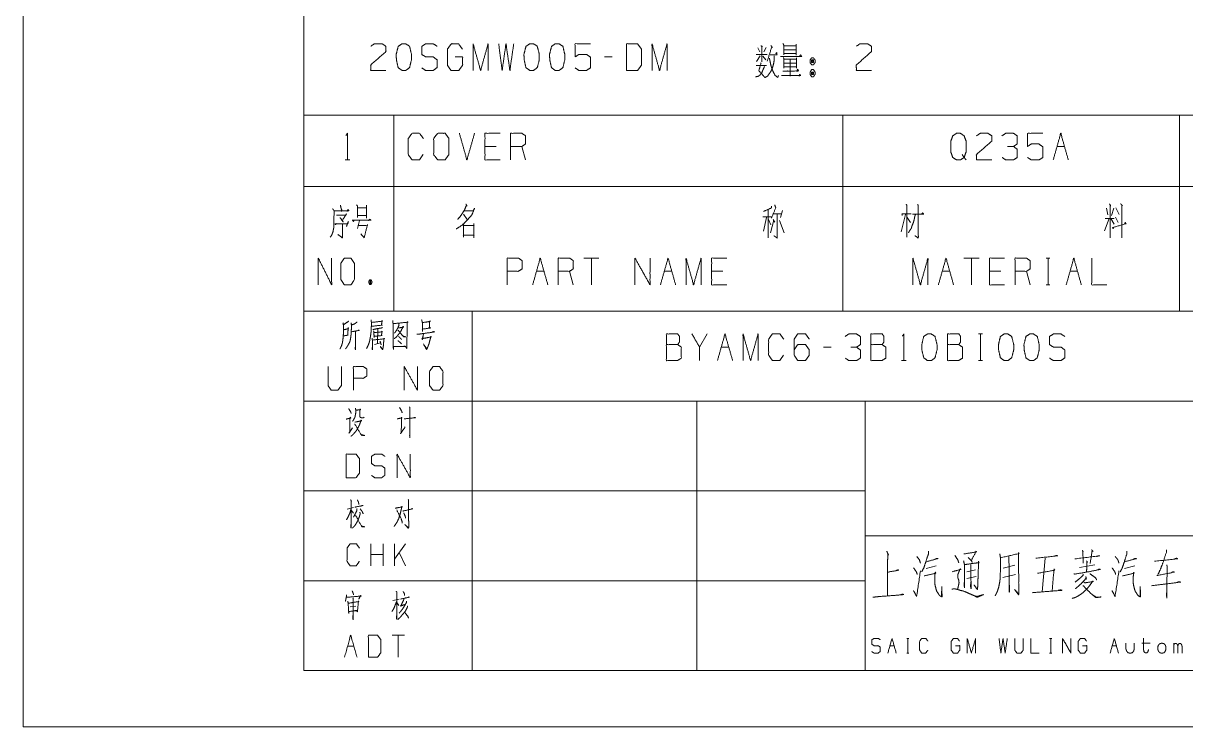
# Model space of a CAD drawing. Header units: millimetres. Extents: x 0 to 210, y 0 to 297.
# Drawn here: x 0 to 103.6, y 0 to 62.7 of the extents above; entities that cross this region are included whole.
import ezdxf

# ---------------------------------------------------------------- set-up
doc = ezdxf.new("R2010")
doc.units = ezdxf.units.MM
doc.layers.add('101', color=7, linetype='Continuous', true_color=0xffffff)

msp = doc.modelspace()

# ---------------------------------------------------------------- linework, layer by layer
at = {"layer": '101', "color": 133, "linetype": 'Continuous', "lineweight": 18}
for p, q in [((0, 297), (0, 0)), ((25, 292), (25, 5)), ((25, 37), (205, 37)), ((25, 37), (25, 5)), ((40, 37), (40, 5)), ((25, 29), (205, 29)), ((60, 29), (60, 5)), ((75, 29), (75, 5)), ((25, 21), (75, 21)), ((75, 17), (184, 17)), ((25, 13), (75, 13)), ((25, 5), (205, 5)), ((25, 5), (205, 5)), ((0, 0), (210, 0))]:
    msp.add_line(p, q, dxfattribs=at)
at = {"layer": '101', "color": 72, "linetype": 'Continuous', "lineweight": 18}
for p, q in [((65.45, 60.45), (65.61, 60.1)), ((66.19, 60.5), (65.96, 60.1)), ((52.46, 59.65), (51.79, 59.65)), ((65.64, 59.75), (65.32, 59.25)), ((65.87, 59.73), (66.15, 59.4)), ((65.29, 58.88), (66.21, 58.88)), ((25, 54.46), (33, 54.46)), ((25, 54.46), (25, 48.11)), ((33, 54.46), (73, 54.46)), ((33, 54.46), (33, 48.11)), ((73, 54.46), (73, 48.11)), ((73, 54.46), (103, 54.46)), ((103, 54.46), (103, 48.11)), ((103, 54.46), (128, 54.46)), ((42.14, 51.68), (41.13, 51.68)), ((44.75, 50.48), (44.41, 51.68)), ((92.09, 51.68), (92.76, 51.68)), ((28.67, 50.48), (29.09, 50.48)), ((25, 48.11), (25, 37)), ((25, 48.11), (33, 48.11)), ((33, 48.11), (73, 48.11)), ((33, 48.11), (33, 37)), ((73, 48.11), (73, 37)), ((73, 48.11), (103, 48.11)), ((103, 48.11), (103, 37)), ((103, 48.11), (128, 48.11)), ((29.76, 46.22), (30.58, 46.22)), ((30.59, 46.45), (30.59, 45.3)), ((39.23, 45.65), (39.55, 45.17)), ((66.35, 46.08), (66.35, 43.55)), ((66.78, 45.68), (67.56, 45.68)), ((67.63, 45.98), (67.45, 45.35)), ((78.6, 45.62), (78.21, 44.08)), ((96.49, 46.18), (96.62, 45.6)), ((97.15, 46.18), (96.94, 45.53)), ((97.33, 46.2), (97.61, 45.62)), ((29.76, 45.53), (30.58, 45.53)), ((29.95, 45.08), (29.76, 44.38)), ((29.81, 44.65), (30.59, 44.65)), ((65.88, 45.4), (66.64, 45.4)), ((66.21, 45.35), (65.95, 44.13)), ((66.39, 45.17), (66.6, 44.7)), ((66.87, 45.12), (66.55, 44)), ((66.8, 45.17), (66.94, 44.95)), ((67.38, 45.08), (67.79, 43.98)), ((78.74, 45.35), (79.04, 44.9)), ((96.72, 45.25), (96.32, 44.17)), ((96.37, 45.25), (97.18, 45.25)), ((96.87, 45.25), (97.18, 44.77)), ((97.31, 45.37), (97.52, 44.92)), ((51.28, 41.74), (49.94, 41.74)), ((50.61, 41.74), (50.61, 39.36)), ((85.14, 41.74), (83.8, 41.74)), ((84.47, 41.74), (84.47, 39.36)), ((91.12, 41.74), (91.46, 41.74)), ((91.3, 41.74), (91.3, 39.36)), ((45.72, 40.56), (46.39, 40.56)), ((49, 39.36), (48.67, 40.56)), ((57.1, 40.56), (57.77, 40.56)), ((62.33, 40.56), (61.32, 40.56)), ((81.86, 40.56), (82.53, 40.56)), ((87.08, 40.56), (86.08, 40.56)), ((89.7, 39.36), (89.36, 40.56)), ((93.24, 40.56), (93.91, 40.56)), ((30.85, 39.81), (30.99, 39.39)), ((91.12, 39.36), (91.46, 39.36)), ((25, 37), (33, 37)), ((33, 37), (73, 37)), ((73, 37), (103, 37)), ((103, 37), (128, 37)), ((31.58, 35.44), (31.57, 34.13)), ((31.29, 34.04), (31.83, 34.2)), ((60.91, 34.98), (60.24, 33.81)), ((85.1, 34.98), (85.44, 34.98)), ((85.28, 34.98), (85.28, 32.61)), ((62.18, 33.81), (62.85, 33.81)), ((71.96, 33.81), (71.28, 33.81)), ((78.24, 32.61), (78.66, 32.61)), ((85.1, 32.61), (85.44, 32.61)), ((29.41, 19.54), (28.85, 19.39)), ((29.22, 19.29), (29.42, 19.02)), ((30.96, 14.33), (30.96, 16.3)), ((32.07, 14.33), (32.07, 16.3)), ((34.05, 16.3), (33.08, 14.93)), ((33.08, 14.33), (33.08, 16.3)), ((32.07, 15.33), (30.96, 15.33)), ((34.05, 14.33), (33.49, 15.51)), ((91.04, 15.01), (90.77, 12.01)), ((80.43, 14.08), (81.33, 14.32)), ((84.04, 13.81), (84.82, 13.98)), ((87.26, 13.29), (88.38, 13.57)), ((88.33, 14.39), (87.28, 14.12)), ((94.09, 14.19), (95.45, 14.43)), ((98.11, 14.08), (99.01, 14.32)), ((84.04, 13.19), (84.87, 13.39)), ((29.11, 10.67), (29.64, 10.75)), ((33.49, 11.35), (32.92, 11.23)), ((33.28, 11.06), (33.47, 10.81)), ((33.97, 8.15), (32.86, 8.15)), ((33.41, 8.15), (33.41, 6.19)), ((78.7, 7.87), (78.89, 7.87)), ((78.8, 7.87), (78.8, 6.56)), ((91.43, 7.87), (91.62, 7.87)), ((91.53, 7.87), (91.53, 6.56)), ((99.65, 7.43), (100.38, 7.43)), ((102.48, 6.56), (102.48, 7.43)), ((28.89, 7.18), (29.45, 7.18)), ((77.2, 7.22), (77.57, 7.22)), ((78.7, 6.56), (78.89, 6.56)), ((91.43, 6.56), (91.62, 6.56)), ((97, 7.22), (97.37, 7.22))]:
    msp.add_line(p, q, dxfattribs=at)
for points, knots in [([(30.96, 60.6), (31.28, 60.83), (31.97, 60.83), (32.31, 60.6), (32.31, 60.13), (30.95, 58.93), (30.96, 58.45), (32.31, 58.45)], [0, 0, 0.069693, 0.192977, 0.265274, 0.350227, 0.67474, 0.759752, 1, 1]), ([(34.07, 58.45), (34.41, 58.7), (34.58, 59.4), (34.58, 59.88), (34.41, 60.6), (34.07, 60.83), (33.74, 60.83), (33.4, 60.6), (33.22, 59.88), (33.24, 59.4), (33.4, 58.7), (33.74, 58.45), (34.07, 58.45)], [0, 0, 0.067526, 0.183971, 0.260583, 0.380943, 0.446141, 0.500306, 0.565504, 0.685863, 0.762529, 0.878309, 0.945835, 1, 1]), ([(35.5, 58.68), (35.83, 58.45), (36.52, 58.45), (36.86, 58.7), (36.86, 59.4), (36.52, 59.65), (35.85, 59.65), (35.5, 59.88), (35.5, 60.6), (35.85, 60.83), (36.52, 60.83), (36.86, 60.6)], [0, 0, 0.068036, 0.184055, 0.254519, 0.372335, 0.442799, 0.555844, 0.62637, 0.748394, 0.81892, 0.931964, 1, 1]), ([(38.46, 59.65), (39.14, 59.65), (39.14, 58.93), (38.8, 58.45), (38.11, 58.45), (37.78, 58.93), (37.78, 60.35), (38.13, 60.83), (38.78, 60.83), (39.12, 60.35)], [0, 0, 0.103296, 0.214796, 0.304261, 0.410275, 0.49974, 0.718896, 0.809958, 0.910535, 1, 1]), ([(40.07, 58.45), (40.07, 60.83), (40.74, 58.45), (41.41, 60.83), (41.41, 58.45)], [0, 0, 0.245192, 0.5, 0.754808, 1, 1]), ([(42.35, 60.83), (42.66, 58.45), (43, 60.83), (43.35, 58.45), (43.69, 60.83)], [0, 0, 0.249745, 0.499742, 0.750003, 1, 1]), ([(45.45, 58.45), (45.79, 58.7), (45.97, 59.4), (45.97, 59.88), (45.79, 60.6), (45.45, 60.83), (45.12, 60.83), (44.78, 60.6), (44.6, 59.88), (44.62, 59.4), (44.78, 58.7), (45.12, 58.45), (45.45, 58.45)], [0, 0, 0.067526, 0.183971, 0.260584, 0.380943, 0.446141, 0.500306, 0.565504, 0.685863, 0.762529, 0.878309, 0.945835, 1, 1]), ([(47.73, 58.45), (48.07, 58.7), (48.24, 59.4), (48.24, 59.88), (48.07, 60.6), (47.73, 60.83), (47.39, 60.83), (47.06, 60.6), (46.88, 59.88), (46.9, 59.4), (47.06, 58.7), (47.39, 58.45), (47.73, 58.45)], [0, 0, 0.067526, 0.183971, 0.260583, 0.380943, 0.446141, 0.500305, 0.565504, 0.685863, 0.762528, 0.878309, 0.945835, 1, 1]), ([(49.16, 58.68), (49.49, 58.45), (50.18, 58.45), (50.52, 58.68), (50.52, 59.63), (50.18, 59.88), (49.49, 59.88), (49.16, 59.65), (49.16, 60.83), (50.52, 60.83)], [0, 0, 0.062228, 0.168344, 0.230572, 0.376816, 0.441265, 0.547381, 0.609609, 0.79049, 1, 1]), ([(53.73, 58.45), (54.72, 58.45), (55.07, 58.93), (55.07, 60.35), (54.72, 60.83), (53.73, 60.83), (53.73, 58.45)], [0, 0, 0.142135, 0.227161, 0.43179, 0.516816, 0.658951, 1, 1]), ([(56.01, 58.45), (56.01, 60.83), (56.68, 58.45), (57.35, 60.83), (57.35, 58.45)], [0, 0, 0.245192, 0.5, 0.754808, 1, 1]), ([(65.69, 60.65), (65.85, 60.58), (65.78, 60.63), (65.78, 59.23), (65.78, 59.88), (65.29, 59.88), (66.28, 59.88)], [0, 0, 0.046315, 0.06912, 0.437817, 0.608997, 0.739331, 1, 1]), ([(66.58, 60.68), (66.74, 60.5), (66.68, 60.55), (66.28, 59.28)], [0, 0, 0.143538, 0.187773, 1, 1]), ([(67.67, 60.85), (67.76, 60.68), (67.76, 59.83), (67.76, 59.95), (68.85, 59.95), (68.85, 59.8), (68.85, 60.78), (68.85, 60.65), (67.76, 60.65), (68.85, 60.65), (68.85, 60.28), (67.76, 60.28)], [0, 0, 0.027307, 0.145701, 0.163111, 0.315748, 0.336641, 0.472446, 0.489857, 0.642494, 0.795131, 0.847363, 1, 1]), ([(74.22, 60.6), (74.53, 60.83), (75.22, 60.83), (75.56, 60.6), (75.56, 60.13), (74.2, 58.93), (74.22, 58.45), (75.56, 58.45)], [0, 0, 0.069692, 0.192978, 0.265274, 0.350227, 0.67474, 0.759752, 1, 1]), ([(65.73, 59.13), (65.52, 58.43), (66.05, 57.85)], [0, 0, 0.483237, 1, 1]), ([(66.9, 59.75), (66.9, 59.45), (66.86, 59.13), (66.77, 58.78), (66.63, 58.43), (66.47, 58.18), (66.3, 57.95), (66.05, 57.8)], [0, 0, 0.134096, 0.280225, 0.441582, 0.610312, 0.742763, 0.870656, 1, 1]), ([(66.47, 59.53), (66.52, 59.28), (66.58, 58.98), (66.68, 58.63), (66.83, 58.28), (66.98, 58), (67.21, 57.83), (67.27, 58)], [0, 0, 0.122115, 0.267685, 0.442437, 0.62281, 0.774613, 0.912624, 1, 1]), ([(66.54, 59.85), (67.14, 59.85), (67.11, 60.05), (67.04, 59.93)], [0, 0, 0.63414, 0.848461, 1, 1]), ([(67.44, 59.7), (69.33, 59.7), (69.24, 59.85), (69.15, 59.7)], [0, 0, 0.844518, 0.922258, 1, 1]), ([(67.72, 59.6), (67.76, 59.48), (67.76, 58.65), (67.76, 58.78), (68.89, 58.78), (68.89, 58.65), (68.89, 59.58), (68.89, 59.45), (67.76, 59.45), (67.76, 59.1), (68.89, 59.1), (68.32, 59.1), (68.32, 59.45), (68.32, 57.95), (68.32, 58.4), (67.65, 58.4), (69.07, 58.4), (68.98, 58.55), (68.91, 58.4)], [0, 0, 0.011506, 0.084582, 0.095654, 0.195852, 0.206924, 0.288857, 0.299929, 0.400127, 0.431129, 0.531326, 0.581425, 0.612427, 0.745292, 0.785151, 0.844643, 0.96989, 0.985311, 1, 1]), ([(70.39, 59.58), (70.23, 59.58), (70.09, 59.38), (70.09, 59.15), (70.23, 58.95), (70.39, 58.95), (70.53, 59.15), (70.53, 59.38), (70.39, 59.58)], [0, 0, 0.09101, 0.231144, 0.35987, 0.500002, 0.591011, 0.731142, 0.859867, 1, 1]), ([(70.39, 59.15), (70.39, 59.38), (70.23, 59.38)], [0, 0, 0.585821, 1, 1]), ([(70.23, 59.15), (70.39, 59.15), (70.23, 59.38), (70.23, 59.15)], [0, 0, 0.241159, 0.6589, 1, 1]), ([(66.03, 58.8), (65.89, 58.5), (65.8, 58.28), (65.64, 58.05), (65.48, 57.93), (65.22, 57.88)], [0, 0, 0.251055, 0.434039, 0.642625, 0.79577, 1, 1]), ([(67.55, 58), (69.26, 58), (69.17, 58.1), (69.1, 57.95)], [0, 0, 0.851381, 0.917653, 1, 1]), ([(70.53, 58.3), (70.39, 58.53), (70.23, 58.53), (70.09, 58.3), (70.09, 58.1), (70.23, 57.88), (70.39, 57.88), (70.53, 58.1), (70.53, 58.3)], [0, 0, 0.149199, 0.238511, 0.387712, 0.5, 0.6492, 0.738513, 0.887712, 1, 1]), ([(70.39, 58.3), (70.23, 58.3), (70.39, 58.1), (70.39, 58.3)], [0, 0, 0.258819, 0.674599, 1, 1]), ([(70.23, 58.3), (70.23, 58.1), (70.39, 58.1)], [0, 0, 0.556984, 1, 1]), ([(28.74, 52.65), (28.88, 52.85), (28.88, 50.48)], [0, 0, 0.093489, 1, 1]), ([(35.62, 50.95), (35.29, 50.48), (34.63, 50.48), (34.3, 50.95), (34.3, 52.38), (34.63, 52.85), (35.31, 52.85), (35.64, 52.38)], [0, 0, 0.114569, 0.243367, 0.357935, 0.638584, 0.753152, 0.885431, 1, 1]), ([(36.91, 50.48), (37.58, 50.48), (37.92, 50.95), (37.92, 52.38), (37.58, 52.85), (36.91, 52.85), (36.56, 52.38), (36.56, 50.95), (36.91, 50.48)], [0, 0, 0.102684, 0.19162, 0.409478, 0.498413, 0.601097, 0.69162, 0.909478, 1, 1]), ([(38.85, 52.85), (39.52, 50.48), (40.2, 52.85)], [0, 0, 0.5, 1, 1]), ([(42.47, 50.48), (41.13, 50.48), (41.13, 52.85), (42.47, 52.85)], [0, 0, 0.265391, 0.734609, 1, 1]), ([(43.41, 50.48), (43.41, 52.85), (44.41, 52.85), (44.75, 52.63), (44.75, 51.9), (44.41, 51.68), (43.41, 51.68)], [0, 0, 0.400951, 0.571035, 0.639278, 0.761674, 0.829917, 1, 1]), ([(83.65, 50.95), (83.81, 50.7), (83.48, 50.48), (83.14, 50.48), (82.8, 50.7), (82.63, 51.18), (82.63, 52.15), (82.8, 52.63), (83.14, 52.85), (83.48, 52.85), (83.81, 52.63), (83.99, 52.15), (83.99, 51.2), (83.81, 50.7), (83.99, 50.48)], [0, 0, 0.043279, 0.102318, 0.151366, 0.210406, 0.284429, 0.426832, 0.500854, 0.559894, 0.608943, 0.667982, 0.742005, 0.880756, 0.958211, 1, 1]), ([(84.92, 52.63), (85.24, 52.85), (85.93, 52.85), (86.27, 52.63), (86.27, 52.15), (84.9, 50.95), (84.92, 50.48), (86.27, 50.48)], [0, 0, 0.069692, 0.192978, 0.265274, 0.350227, 0.67474, 0.759752, 1, 1]), ([(88.21, 51.68), (88.54, 51.9), (88.54, 52.63), (88.21, 52.85), (87.52, 52.85), (87.18, 52.63)], [0, 0, 0.153875, 0.429853, 0.583728, 0.846125, 1, 1]), ([(89.46, 50.7), (89.79, 50.48), (90.48, 50.48), (90.82, 50.7), (90.82, 51.65), (90.48, 51.9), (89.79, 51.9), (89.46, 51.68), (89.46, 52.85), (90.82, 52.85)], [0, 0, 0.062228, 0.168344, 0.230572, 0.376816, 0.441265, 0.547381, 0.609609, 0.790489, 1, 1]), ([(87.2, 50.7), (87.52, 50.48), (88.21, 50.48), (88.54, 50.7), (88.54, 51.43), (88.21, 51.68), (87.69, 51.68)], [0, 0, 0.124121, 0.343688, 0.472447, 0.703378, 0.836733, 1, 1]), ([(27.56, 46.13), (27.69, 45.95), (27.66, 44.45), (27.59, 44.08), (27.48, 43.78), (27.34, 43.6)], [0, 0, 0.081566, 0.649823, 0.793832, 0.914831, 1, 1]), ([(27.7, 45.95), (29.01, 45.95), (28.93, 46.08), (28.85, 45.9)], [0, 0, 0.79327, 0.883172, 1, 1]), ([(27.89, 45.55), (28.71, 45.55), (28.8, 45.68), (28.41, 45.08), (28.5, 44.95), (28.22, 45.35)], [0, 0, 0.349352, 0.41636, 0.723317, 0.790326, 1, 1]), ([(28.25, 46.45), (28.36, 46), (28.39, 46.08), (28.35, 45.9)], [0, 0, 0.638265, 0.750293, 1, 1]), ([(29.7, 46.47), (29.78, 46.38), (29.78, 45.35)], [0, 0, 0.110318, 1, 1]), ([(39.32, 45.95), (40.08, 45.95), (40.2, 46.18), (39.97, 45.6), (39.55, 45.12), (39.14, 44.7), (38.56, 44.33)], [0, 0, 0.213826, 0.286067, 0.460277, 0.639449, 0.804911, 1, 1]), ([(39.43, 46.55), (39.53, 46.38), (39.48, 46.45), (39.28, 45.98), (39.05, 45.62), (38.7, 45.17)], [0, 0, 0.11364, 0.16465, 0.449685, 0.682204, 1, 1]), ([(66.64, 46.35), (66.64, 46.2), (65.95, 45.9)], [0, 0, 0.166334, 1, 1]), ([(66.94, 46.47), (67.03, 46.22), (66.64, 45.28)], [0, 0, 0.205287, 1, 1]), ([(67.15, 45.68), (67.15, 43.53), (66.87, 43.73)], [0, 0, 0.861249, 1, 1]), ([(78.3, 45.53), (78.28, 45.68), (79.1, 45.68)], [0, 0, 0.156665, 1, 1]), ([(78.64, 46.55), (78.71, 46.45), (78.71, 43.6)], [0, 0, 0.041201, 1, 1]), ([(79.47, 45.62), (79.4, 45.37), (79.36, 45.15), (79.29, 44.9), (79.18, 44.65), (79.1, 44.38), (78.95, 44.17), (78.85, 43.98)], [0, 0, 0.146032, 0.274052, 0.420084, 0.572725, 0.735081, 0.872758, 1, 1]), ([(79.22, 45.65), (80.21, 45.65), (80.12, 45.78), (80.01, 45.65)], [0, 0, 0.757415, 0.87456, 1, 1]), ([(79.68, 46.53), (79.73, 46.38), (79.73, 43.53), (79.43, 43.73)], [0, 0, 0.047209, 0.892895, 1, 1]), ([(96.76, 46.58), (96.87, 46.38), (96.81, 46.45), (96.81, 43.55)], [0, 0, 0.070343, 0.098885, 1, 1]), ([(97.75, 46.58), (97.93, 46.38), (97.86, 46.45), (97.86, 43.53)], [0, 0, 0.081004, 0.112287, 1, 1]), ([(27.91, 44.83), (27.81, 44.7), (27.77, 44.8), (28.91, 44.8), (28.96, 45), (28.79, 44.55)], [0, 0, 0.074525, 0.127161, 0.672611, 0.770465, 1, 1]), ([(28.44, 44.83), (28.44, 43.55), (28.03, 43.83)], [0, 0, 0.72158, 1, 1]), ([(29.46, 45.08), (29.41, 45), (29.32, 45.12), (30.97, 45.12), (30.87, 45.2), (30.76, 45.08)], [0, 0, 0.040633, 0.11244, 0.868409, 0.923643, 1, 1]), ([(30.67, 44.73), (30.37, 43.55), (30.07, 43.9)], [0, 0, 0.72503, 1, 1]), ([(39.16, 44.8), (39.21, 44.73), (39.21, 43.6), (39.21, 43.78), (40.15, 43.78), (40.15, 43.55), (40.15, 44.83), (40.15, 44.65), (39.25, 44.65)], [0, 0, 0.018725, 0.248081, 0.283758, 0.47474, 0.520612, 0.780548, 0.816225, 1, 1]), ([(97.15, 44.5), (97.1, 44.38), (96.99, 44.45), (98.23, 44.8), (98.17, 44.92), (98.1, 44.77)], [0, 0, 0.073273, 0.143367, 0.837239, 0.910514, 1, 1]), ([(26.28, 39.36), (26.28, 41.74), (27.47, 39.36), (27.47, 41.74)], [0, 0, 0.32062, 0.67938, 1, 1]), ([(28.6, 39.36), (29.2, 39.36), (29.5, 39.84), (29.5, 41.26), (29.2, 41.74), (28.6, 41.74), (28.29, 41.26), (28.29, 39.84), (28.6, 39.36)], [0, 0, 0.094595, 0.183573, 0.409674, 0.498652, 0.593247, 0.683573, 0.909673, 1, 1]), ([(43.11, 39.36), (43.11, 41.74), (44.11, 41.74), (44.45, 41.51), (44.45, 40.79), (44.1, 40.56), (43.11, 40.56)], [0, 0, 0.401146, 0.571312, 0.639588, 0.762043, 0.832819, 1, 1]), ([(47.66, 39.36), (47.66, 41.74), (48.67, 41.74), (49, 41.51), (49, 40.79), (48.67, 40.56), (47.66, 40.56)], [0, 0, 0.400952, 0.571035, 0.639278, 0.761674, 0.829917, 1, 1]), ([(54.49, 39.36), (54.49, 41.74), (55.83, 39.36), (55.83, 41.74)], [0, 0, 0.317574, 0.682426, 1, 1]), ([(59.04, 39.36), (59.04, 41.74), (59.71, 39.36), (60.38, 41.74), (60.38, 39.36)], [0, 0, 0.245192, 0.5, 0.754808, 1, 1]), ([(62.66, 39.36), (61.32, 39.36), (61.32, 41.74), (62.66, 41.74)], [0, 0, 0.26539, 0.73461, 1, 1]), ([(79.25, 39.36), (79.25, 41.74), (79.92, 39.36), (80.59, 41.74), (80.59, 39.36)], [0, 0, 0.245192, 0.5, 0.754808, 1, 1]), ([(81.52, 39.36), (82.2, 41.74), (82.87, 39.36)], [0, 0, 0.5, 1, 1]), ([(87.42, 39.36), (86.08, 39.36), (86.08, 41.74), (87.42, 41.74)], [0, 0, 0.265391, 0.734609, 1, 1]), ([(88.35, 39.36), (88.35, 41.74), (89.36, 41.74), (89.7, 41.51), (89.7, 40.79), (89.36, 40.56), (88.35, 40.56)], [0, 0, 0.400952, 0.571035, 0.639278, 0.761674, 0.829917, 1, 1]), ([(95.18, 41.74), (95.18, 39.36), (96.53, 39.36)], [0, 0, 0.638733, 1, 1]), ([(30.85, 39.39), (30.99, 39.39), (31.07, 39.61), (30.99, 39.81), (30.85, 39.81), (30.77, 39.61), (30.85, 39.39), (30.99, 39.81)], [0, 0, 0.086283, 0.23189, 0.363169, 0.449452, 0.580731, 0.726338, 1, 1]), ([(35.49, 36.25), (35.55, 35.99), (35.55, 35.21), (35.55, 35.41), (36.3, 35.52), (36.17, 35.52), (36.2, 36.08), (36.22, 36.16), (36.25, 36.1), (36.14, 36.08), (35.55, 35.99)], [0, 0, 0.076616, 0.29412, 0.35005, 0.563218, 0.598366, 0.753975, 0.779217, 0.799827, 0.831204, 1, 1]), ([(28.99, 36.12), (28.93, 36.08), (28.51, 35.79), (28.48, 35.97), (28.53, 35.79), (28.53, 35.21), (28.51, 34.86), (28.49, 34.62), (28.46, 34.38), (28.42, 34.15), (28.35, 33.93), (28.28, 33.78), (28.21, 33.65)], [0, 0, 0.024362, 0.186801, 0.243941, 0.302152, 0.485022, 0.597666, 0.675195, 0.753199, 0.825098, 0.898191, 0.953346, 1, 1]), ([(28.56, 34.8), (28.59, 34.82), (28.95, 34.88), (28.9, 34.86), (28.95, 35.55), (28.98, 35.46), (28.54, 35.35)], [0, 0, 0.022685, 0.239273, 0.269988, 0.676989, 0.73256, 1, 1]), ([(29.73, 36.03), (29.48, 35.86), (29.24, 35.79), (29.21, 35.97), (29.24, 35.7), (29.23, 35.44), (29.21, 35.15), (29.2, 34.91), (29.17, 34.68), (29.13, 34.44), (29.09, 34.27), (29.01, 34.13), (28.93, 33.98), (28.85, 33.85), (28.78, 33.74), (28.7, 33.65)], [0, 0, 0.09632, 0.172939, 0.229417, 0.313418, 0.396987, 0.487496, 0.564125, 0.634337, 0.711438, 0.768976, 0.817389, 0.871907, 0.920319, 0.962889, 1, 1]), ([(29.23, 35.17), (29.93, 35.3), (29.88, 35.33), (29.81, 35.28)], [0, 0, 0.834809, 0.895274, 1, 1]), ([(29.59, 35.21), (29.59, 33.58), (29.57, 33.69), (29.59, 33.87)], [0, 0, 0.849784, 0.907773, 1, 1]), ([(30.99, 36.23), (31.01, 36.03), (31.01, 35.68), (30.99, 35.35), (30.98, 35.13), (30.94, 34.84), (30.9, 34.6), (30.85, 34.33), (30.79, 34.13), (30.71, 33.93), (30.59, 33.69)], [0, 0, 0.076502, 0.212088, 0.33934, 0.424293, 0.535105, 0.630037, 0.733303, 0.813246, 0.895185, 1, 1]), ([(31.04, 36.01), (32.01, 36.12), (31.96, 36.16), (31.91, 35.77), (31.99, 35.77), (31.02, 35.66)], [0, 0, 0.391079, 0.416921, 0.577584, 0.60892, 1, 1]), ([(31.99, 35.57), (31.94, 35.52), (31.55, 35.46), (31.33, 35.41), (31.13, 35.37)], [0, 0, 0.072254, 0.516594, 0.766873, 1, 1]), ([(31.21, 35.26), (31.23, 35.1), (31.26, 34.66), (31.24, 34.77), (31.97, 34.84), (31.91, 34.84), (31.96, 35.24), (31.99, 35.17), (31.23, 35.1)], [0, 0, 0.056492, 0.217482, 0.258029, 0.525926, 0.548633, 0.694164, 0.720795, 1, 1]), ([(32.91, 36.19), (32.94, 35.9), (32.97, 33.62), (32.96, 33.87), (34.07, 33.87), (33.99, 33.89), (33.83, 33.87)], [0, 0, 0.069513, 0.617086, 0.67568, 0.942515, 0.962044, 1, 1]), ([(32.96, 35.9), (34.27, 36.03), (34.22, 36.1), (34.19, 35.9), (34.18, 33.91), (34.16, 33.69), (34.05, 33.87)], [0, 0, 0.328132, 0.348329, 0.398411, 0.893177, 0.948287, 1, 1]), ([(33.39, 35.55), (33.46, 35.52), (33.89, 35.59), (33.85, 35.66), (33.64, 35.24), (33.49, 35.02), (33.35, 34.84), (33.21, 34.68), (33.05, 34.57)], [0, 0, 0.033937, 0.260456, 0.302021, 0.540807, 0.679362, 0.795008, 0.902031, 1, 1]), ([(33.47, 35.88), (33.47, 35.77), (33.33, 35.44), (33.16, 35.17), (33.08, 35.06)], [0, 0, 0.119857, 0.510436, 0.853215, 1, 1]), ([(33.36, 35.3), (33.41, 35.3), (33.89, 34.73), (34.07, 34.73), (33.89, 34.77), (33.82, 34.82)], [0, 0, 0.037879, 0.645168, 0.784058, 0.927466, 1, 1]), ([(31.08, 34.62), (31.1, 34.42), (31.12, 33.91), (31.1, 33.58), (31.08, 33.67), (31.12, 33.89)], [0, 0, 0.147471, 0.523364, 0.768668, 0.835022, 1, 1]), ([(31.12, 34.44), (32.18, 34.55), (32.15, 34.62), (32.13, 34.51), (32.08, 34), (32.07, 33.8), (32.01, 33.58), (31.8, 33.87), (32.02, 33.65)], [0, 0, 0.374083, 0.399751, 0.438832, 0.617592, 0.687461, 0.767889, 0.891106, 1, 1]), ([(31.79, 34.33), (31.85, 34.15), (31.88, 34.02)], [0, 0, 0.579211, 1, 1]), ([(33.38, 34.38), (33.58, 34.22), (33.68, 34.11)], [0, 0, 0.637933, 1, 1]), ([(33.44, 34.75), (33.61, 34.6), (33.69, 34.49)], [0, 0, 0.630825, 1, 1]), ([(35.06, 34.97), (35.27, 34.97), (35.67, 35.02), (36.67, 35.17), (36.56, 35.19), (36.41, 35.15)], [0, 0, 0.107042, 0.322387, 0.855627, 0.91443, 1, 1]), ([(35.66, 35.02), (35.55, 34.49), (35.52, 34.57), (36.34, 34.71), (36.3, 34.8), (36.3, 34.71), (36.2, 34.33), (36.14, 34.09), (36.06, 33.89), (36, 33.74), (35.95, 33.62), (35.92, 33.6), (35.64, 34.11), (35.94, 33.65)], [0, 0, 0.136367, 0.159976, 0.371153, 0.396348, 0.418608, 0.516111, 0.579315, 0.633124, 0.675136, 0.70536, 0.714998, 0.861275, 1, 1]), ([(57.29, 34.03), (57.29, 34.98), (58.3, 34.98), (58.46, 34.76), (58.46, 34.28), (58.3, 34.03), (57.29, 34.03), (57.29, 32.61), (58.28, 32.61), (58.62, 32.83), (58.62, 33.81), (58.3, 34.03)], [0, 0, 0.115917, 0.238847, 0.272469, 0.330427, 0.366584, 0.489513, 0.663389, 0.784162, 0.833486, 0.952453, 1, 1]), ([(60.24, 32.61), (60.24, 33.81), (59.57, 34.98)], [0, 0, 0.469959, 1, 1]), ([(61.84, 32.61), (62.51, 34.98), (63.19, 32.61)], [0, 0, 0.5, 1, 1]), ([(64.12, 32.61), (64.12, 34.98), (64.79, 32.61), (65.46, 34.98), (65.46, 32.61)], [0, 0, 0.245192, 0.5, 0.754808, 1, 1]), ([(67.72, 33.08), (67.39, 32.61), (66.73, 32.61), (66.4, 33.08), (66.4, 34.51), (66.73, 34.98), (67.4, 34.98), (67.74, 34.51)], [0, 0, 0.114568, 0.243367, 0.357935, 0.638584, 0.753153, 0.885432, 1, 1]), ([(68.67, 33.56), (68.99, 34.03), (69.68, 34.03), (70.02, 33.56), (70.02, 33.08), (69.68, 32.61), (68.99, 32.61), (68.67, 33.08), (68.67, 34.51), (68.99, 34.98), (69.68, 34.98), (70.02, 34.51)], [0, 0, 0.076963, 0.169761, 0.248073, 0.312018, 0.390331, 0.483128, 0.560092, 0.751927, 0.82889, 0.921688, 1, 1]), ([(74.23, 33.81), (74.57, 34.03), (74.57, 34.76), (74.23, 34.98), (73.54, 34.98), (73.21, 34.76)], [0, 0, 0.153874, 0.429852, 0.583727, 0.846126, 1, 1]), ([(75.5, 34.03), (75.5, 34.98), (76.51, 34.98), (76.67, 34.76), (76.67, 34.28), (76.51, 34.03), (75.5, 34.03), (75.5, 32.61), (76.49, 32.61), (76.83, 32.83), (76.83, 33.81), (76.51, 34.03)], [0, 0, 0.115917, 0.238847, 0.272469, 0.330428, 0.366583, 0.489514, 0.663389, 0.784163, 0.833486, 0.952454, 1, 1]), ([(78.31, 34.78), (78.45, 34.98), (78.45, 32.61)], [0, 0, 0.093488, 1, 1]), ([(80.89, 32.61), (81.22, 32.86), (81.4, 33.56), (81.4, 34.03), (81.22, 34.76), (80.89, 34.98), (80.55, 34.98), (80.21, 34.76), (80.04, 34.03), (80.05, 33.56), (80.21, 32.86), (80.55, 32.61), (80.89, 32.61)], [0, 0, 0.067526, 0.183972, 0.260584, 0.380943, 0.446141, 0.500306, 0.565504, 0.685863, 0.762528, 0.87831, 0.945835, 1, 1]), ([(82.33, 34.03), (82.33, 34.98), (83.34, 34.98), (83.5, 34.76), (83.5, 34.28), (83.34, 34.03), (82.33, 34.03), (82.33, 32.61), (83.32, 32.61), (83.66, 32.83), (83.66, 33.81), (83.34, 34.03)], [0, 0, 0.115917, 0.238847, 0.272469, 0.330427, 0.366584, 0.489513, 0.663389, 0.784162, 0.833486, 0.952453, 1, 1]), ([(87.71, 32.61), (88.05, 32.86), (88.23, 33.56), (88.23, 34.03), (88.05, 34.76), (87.71, 34.98), (87.38, 34.98), (87.04, 34.76), (86.87, 34.03), (86.88, 33.56), (87.04, 32.86), (87.38, 32.61), (87.71, 32.61)], [0, 0, 0.067526, 0.183971, 0.260584, 0.380943, 0.446141, 0.500306, 0.565504, 0.685863, 0.762528, 0.87831, 0.945835, 1, 1]), ([(89.99, 32.61), (90.33, 32.86), (90.5, 33.56), (90.5, 34.03), (90.33, 34.76), (89.99, 34.98), (89.66, 34.98), (89.32, 34.76), (89.14, 34.03), (89.16, 33.56), (89.32, 32.86), (89.66, 32.61), (89.99, 32.61)], [0, 0, 0.067526, 0.183972, 0.260584, 0.380943, 0.446141, 0.500306, 0.565504, 0.685864, 0.762529, 0.87831, 0.945835, 1, 1]), ([(91.42, 32.83), (91.76, 32.61), (92.44, 32.61), (92.78, 32.86), (92.78, 33.56), (92.44, 33.81), (91.77, 33.81), (91.42, 34.03), (91.42, 34.76), (91.77, 34.98), (92.44, 34.98), (92.78, 34.76)], [0, 0, 0.068036, 0.184055, 0.254519, 0.372335, 0.4428, 0.555844, 0.62637, 0.748394, 0.81892, 0.931964, 1, 1]), ([(73.23, 32.83), (73.54, 32.61), (74.23, 32.61), (74.57, 32.83), (74.57, 33.56), (74.23, 33.81), (73.72, 33.81)], [0, 0, 0.124121, 0.343689, 0.472447, 0.703377, 0.836731, 1, 1]), ([(29.41, 29.97), (29.41, 32.07), (30.3, 32.07), (30.6, 31.87), (30.6, 31.23), (30.29, 31.03), (29.41, 31.03)], [0, 0, 0.401146, 0.571312, 0.639588, 0.762043, 0.832819, 1, 1]), ([(27.15, 32.07), (27.15, 30.39), (27.43, 29.97), (28.02, 29.97), (28.34, 30.39), (28.34, 32.07)], [0, 0, 0.337151, 0.438598, 0.557781, 0.662849, 1, 1]), ([(33.94, 29.97), (33.94, 32.07), (35.12, 29.97), (35.12, 32.07)], [0, 0, 0.317574, 0.682426, 1, 1]), ([(36.5, 29.97), (37.09, 29.97), (37.39, 30.39), (37.39, 31.65), (37.09, 32.07), (36.5, 32.07), (36.19, 31.65), (36.19, 30.39), (36.5, 29.97)], [0, 0, 0.102684, 0.19162, 0.409478, 0.498413, 0.601097, 0.691619, 0.909477, 1, 1]), ([(28.99, 28.33), (29.18, 28.02), (29.21, 27.89)], [0, 0, 0.726446, 1, 1]), ([(29.6, 28.37), (29.62, 28.17), (29.62, 27.95), (29.58, 27.75), (29.54, 27.55), (29.47, 27.42), (29.41, 27.31), (29.33, 27.2)], [0, 0, 0.161539, 0.340476, 0.503497, 0.668951, 0.787641, 0.890429, 1, 1]), ([(29.63, 28.19), (30.05, 28.24), (30.02, 28.31), (29.97, 28.13), (29.97, 27.97), (29.97, 27.69), (29.99, 27.62), (30.02, 27.55), (30.08, 27.53), (30.16, 27.51), (30.27, 27.51), (30.33, 27.53), (30.38, 27.58)], [0, 0, 0.256865, 0.301249, 0.41201, 0.505691, 0.679668, 0.720916, 0.765302, 0.805444, 0.85461, 0.920841, 0.960986, 1, 1]), ([(33.53, 28.42), (33.72, 28.08), (33.75, 27.95)], [0, 0, 0.736536, 1, 1]), ([(34.42, 28.48), (34.44, 28.33), (34.44, 25.74), (34.42, 25.92), (34.44, 26.14)], [0, 0, 0.049514, 0.872927, 0.929447, 1, 1]), ([(28.76, 27.4), (29.18, 27.49), (29.12, 27.58), (29.1, 27.4), (29.08, 26.23), (29.01, 26.14), (29.33, 26.61)], [0, 0, 0.16742, 0.209471, 0.278411, 0.733408, 0.779232, 1, 1]), ([(29.54, 27.13), (30.15, 27.25), (30.1, 27.31), (29.96, 26.91), (29.88, 26.74), (29.8, 26.58), (29.68, 26.38), (29.54, 26.21), (29.4, 26.05), (29.29, 25.94), (29.19, 25.88)], [0, 0, 0.25494, 0.288366, 0.462054, 0.541624, 0.612967, 0.709672, 0.802667, 0.88873, 0.952732, 1, 1]), ([(29.52, 26.94), (29.55, 26.94), (30.13, 25.96), (30.43, 25.94), (30.13, 26.01), (30.05, 26.1)], [0, 0, 0.016601, 0.617584, 0.775731, 0.937327, 1, 1]), ([(33.3, 27.42), (33.74, 27.51), (33.7, 27.55), (33.67, 26.19), (33.61, 26.1), (34.03, 26.72)], [0, 0, 0.163599, 0.18344, 0.685806, 0.725488, 1, 1]), ([(33.94, 27.42), (34.95, 27.53), (34.89, 27.55), (34.77, 27.51)], [0, 0, 0.837054, 0.891368, 1, 1]), ([(28.77, 22.18), (29.65, 22.18), (29.96, 22.6), (29.96, 23.86), (29.65, 24.28), (28.77, 24.28), (28.77, 22.18)], [0, 0, 0.142135, 0.227161, 0.43179, 0.516816, 0.658951, 1, 1]), ([(31.02, 22.38), (31.32, 22.18), (31.93, 22.18), (32.22, 22.4), (32.22, 23.02), (31.93, 23.24), (31.33, 23.24), (31.02, 23.44), (31.02, 24.08), (31.33, 24.28), (31.93, 24.28), (32.22, 24.08)], [0, 0, 0.068036, 0.184055, 0.254519, 0.372335, 0.4428, 0.555843, 0.62637, 0.748394, 0.818921, 0.931964, 1, 1]), ([(33.3, 22.18), (33.3, 24.28), (34.48, 22.18), (34.48, 24.28)], [0, 0, 0.317574, 0.682426, 1, 1]), ([(29.16, 20.22), (29.23, 20.1), (29.2, 20.14), (29.2, 17.7), (29.17, 17.84), (29.2, 18.05)], [0, 0, 0.048142, 0.065074, 0.880813, 0.930182, 1, 1]), ([(29.54, 19.56), (30.29, 19.7), (30.23, 19.72), (30.16, 19.68)], [0, 0, 0.838753, 0.907253, 1, 1]), ([(29.76, 20.22), (29.85, 20.03), (29.88, 19.91), (29.88, 19.79)], [0, 0, 0.449923, 0.728678, 1, 1]), ([(34.3, 20.24), (34.33, 20.01), (34.33, 18.44), (34.34, 17.92), (34.33, 17.72), (34.31, 17.67), (33.99, 18.01), (34.31, 17.72)], [0, 0, 0.066217, 0.519981, 0.669306, 0.729161, 0.741826, 0.875055, 1, 1]), ([(29.2, 19.39), (29.12, 19.1), (29.01, 18.85), (28.91, 18.63), (28.79, 18.42)], [0, 0, 0.285938, 0.539663, 0.775434, 1, 1]), ([(29.99, 19.1), (30.01, 18.94), (29.92, 18.65), (29.83, 18.42), (29.73, 18.23), (29.56, 17.94), (29.45, 17.82), (29.32, 17.7)], [0, 0, 0.103477, 0.291956, 0.443856, 0.57619, 0.787107, 0.887317, 1, 1]), ([(29.73, 19.41), (29.72, 19.25), (29.57, 18.96), (29.47, 18.75), (29.41, 18.67)], [0, 0, 0.201933, 0.596285, 0.876828, 1, 1]), ([(29.6, 18.81), (29.64, 18.77), (30.16, 17.82), (30.43, 17.8), (30.17, 17.86), (30.1, 17.94)], [0, 0, 0.033496, 0.63366, 0.788434, 0.938664, 1, 1]), ([(30.01, 19.41), (30.18, 19.19), (30.23, 19.08), (30.29, 18.96)], [0, 0, 0.535198, 0.744447, 1, 1]), ([(33.13, 19.46), (33.77, 19.58), (33.73, 19.64), (33.68, 19.39), (33.62, 19.14), (33.56, 18.88), (33.45, 18.54), (33.32, 18.28), (33.3, 18.23), (33.18, 18.05), (33.04, 17.84)], [0, 0, 0.244424, 0.27277, 0.366787, 0.461904, 0.564546, 0.695473, 0.80714, 0.823505, 0.905515, 1, 1]), ([(33.27, 19.31), (33.67, 18.5), (33.74, 18.28), (33.75, 18.13)], [0, 0, 0.700219, 0.886542, 1, 1]), ([(33.8, 19.23), (33.84, 19.21), (34.69, 19.41), (34.63, 19.43), (34.57, 19.39)], [0, 0, 0.045964, 0.873306, 0.932105, 1, 1]), ([(33.9, 19.04), (34.03, 18.73), (34.05, 18.59)], [0, 0, 0.698421, 1, 1]), ([(29.94, 14.73), (29.66, 14.33), (29.12, 14.33), (28.84, 14.73), (28.84, 15.91), (29.12, 16.3), (29.67, 16.3), (29.95, 15.91)], [0, 0, 0.114569, 0.243367, 0.357935, 0.638584, 0.753152, 0.885431, 1, 1]), ([(76.92, 15.64), (77.07, 15.29), (77.02, 15.39), (76.99, 14.67), (76.99, 12.63), (76.97, 11.67)], [0, 0, 0.088892, 0.116032, 0.287979, 0.770794, 1, 1]), ([(80.63, 15.64), (80.63, 15.39), (80.38, 14.63), (80.21, 14.12), (80.04, 13.81)], [0, 0, 0.124612, 0.535976, 0.81716, 1, 1]), ([(83.8, 15.39), (84.92, 15.57), (84.89, 15.64), (84.46, 14.81), (84.16, 15.08), (84.48, 14.77), (84.53, 14.63)], [0, 0, 0.36175, 0.385072, 0.683729, 0.811932, 0.953357, 1, 1]), ([(87.06, 15.05), (88.7, 15.43), (88.65, 15.53), (88.65, 15.01), (88.67, 13.6), (88.67, 12.77), (88.7, 12.25), (88.67, 11.91), (88.67, 11.74), (88.31, 12.22), (88.65, 11.84)], [0, 0, 0.25021, 0.267274, 0.344453, 0.555439, 0.678925, 0.756189, 0.80777, 0.833496, 0.923863, 1, 1]), ([(94.33, 15.7), (94.43, 15.57), (94.38, 15.57), (94.43, 14.57)], [0, 0, 0.138589, 0.178592, 1, 1]), ([(95.16, 15.77), (95.31, 15.6), (95.21, 15.67), (95.04, 14.53)], [0, 0, 0.151118, 0.230946, 1, 1]), ([(98.31, 15.64), (98.31, 15.39), (98.06, 14.63), (97.89, 14.12), (97.72, 13.81)], [0, 0, 0.124612, 0.535977, 0.81716, 1, 1]), ([(101.84, 15.77), (101.84, 15.57), (101.52, 14.6), (101.31, 14.05), (101.04, 13.46), (100.99, 13.46), (102.55, 13.77), (102.45, 13.81), (102.23, 13.7)], [0, 0, 0.046524, 0.275032, 0.408547, 0.553503, 0.564467, 0.922193, 0.945451, 1, 1]), ([(79.6, 15.15), (79.82, 14.88), (79.87, 14.74), (79.92, 14.57)], [0, 0, 0.519919, 0.73571, 1, 1]), ([(80.46, 14.7), (81.5, 14.98), (81.33, 14.98), (81.16, 14.88)], [0, 0, 0.74542, 0.862771, 1, 1]), ([(82.99, 15.26), (83.26, 14.84), (83.33, 14.6)], [0, 0, 0.661597, 1, 1]), ([(83.77, 14.77), (83.85, 14.39), (83.85, 12.39), (83.8, 12.63), (83.85, 12.98)], [0, 0, 0.129595, 0.800553, 0.883167, 1, 1]), ([(83.85, 14.43), (84.72, 14.57), (85.14, 14.6), (85.09, 14.74), (85.07, 13.67), (85.04, 13.01), (85.02, 12.46), (84.99, 12.22), (84.7, 12.63)], [0, 0, 0.198437, 0.291328, 0.324004, 0.562829, 0.709268, 0.832621, 0.886809, 1, 1]), ([(86.99, 15.39), (87.06, 14.98), (87.04, 14.57), (87.04, 13.84), (87.02, 13.19), (86.97, 12.81), (86.89, 12.43), (86.77, 12.05), (86.67, 11.84), (86.58, 11.67)], [0, 0, 0.110336, 0.219176, 0.409317, 0.581468, 0.681885, 0.783317, 0.887931, 0.947989, 1, 1]), ([(87.8, 15.19), (87.84, 12.46), (87.84, 11.98), (87.82, 12.19), (87.84, 12.6)], [0, 0, 0.711345, 0.837386, 0.891778, 1, 1]), ([(90.21, 15.01), (92.14, 15.22), (92.04, 15.26), (91.87, 15.19)], [0, 0, 0.870758, 0.917254, 1, 1]), ([(93.67, 14.95), (95.87, 15.22), (95.75, 15.22), (95.6, 15.15)], [0, 0, 0.886329, 0.935184, 1, 1]), ([(94.7, 14.77), (94.79, 14.67), (94.75, 14.63), (94.72, 13.81)], [0, 0, 0.138047, 0.196037, 1, 1]), ([(97.28, 15.15), (97.5, 14.88), (97.55, 14.74), (97.6, 14.57)], [0, 0, 0.519919, 0.73571, 1, 1]), ([(98.14, 14.7), (99.18, 14.98), (99.01, 14.98), (98.84, 14.88)], [0, 0, 0.74542, 0.862771, 1, 1]), ([(100.77, 14.74), (102.84, 14.95), (102.74, 15.01), (102.48, 14.91)], [0, 0, 0.83656, 0.884539, 1, 1]), ([(77.02, 13.77), (77.99, 13.94), (77.92, 13.98), (77.75, 13.91)], [0, 0, 0.788942, 0.853363, 1, 1]), ([(79.31, 14.15), (79.53, 13.84), (79.58, 13.74), (79.63, 13.57)], [0, 0, 0.564234, 0.734009, 1, 1]), ([(79.31, 12.12), (79.58, 11.6), (79.92, 13.88)], [0, 0, 0.202025, 1, 1]), ([(80.24, 13.43), (81.29, 13.67), (81.24, 13.77), (81.21, 13.53), (81.19, 13.19), (81.19, 12.94), (81.21, 12.67), (81.31, 12.25), (81.38, 12.05), (81.48, 11.91), (81.58, 11.74), (81.7, 11.63), (81.85, 11.56), (81.82, 12.5), (81.8, 11.63)], [0, 0, 0.198343, 0.219429, 0.26416, 0.327897, 0.372402, 0.423463, 0.501847, 0.542308, 0.573453, 0.609975, 0.639453, 0.66927, 0.84099, 1, 1]), ([(82.75, 13.81), (83.53, 14.01), (83.46, 14.08), (83.38, 13.88), (83.26, 13.57), (83.24, 13.43), (83.26, 13.25), (83.33, 13.05), (83.36, 12.81), (83.28, 12.46), (83.24, 12.25)], [0, 0, 0.288066, 0.323944, 0.402266, 0.52127, 0.571262, 0.633411, 0.711733, 0.798322, 0.924133, 1, 1]), ([(84.41, 14.46), (84.41, 13.6), (84.43, 12.77), (84.43, 12.29), (84.38, 12.53), (84.43, 12.94)], [0, 0, 0.304008, 0.595981, 0.766226, 0.853067, 1, 1]), ([(90.36, 13.67), (91.89, 13.94), (91.82, 14.05), (91.65, 12.08)], [0, 0, 0.426349, 0.460964, 1, 1]), ([(93.58, 13.63), (93.65, 13.6), (93.7, 13.6), (94.94, 13.81), (95.94, 14.01), (95.87, 14.05), (95.7, 13.98)], [0, 0, 0.030219, 0.048442, 0.519508, 0.900991, 0.93121, 1, 1]), ([(94.4, 13.6), (94.43, 13.46), (94.38, 13.46), (94.09, 13.19), (93.7, 12.88)], [0, 0, 0.128574, 0.173331, 0.542434, 1, 1]), ([(95.01, 13.63), (95.5, 13.29), (95.62, 13.08)], [0, 0, 0.713216, 1, 1]), ([(96.99, 14.15), (97.21, 13.84), (97.26, 13.74), (97.31, 13.57)], [0, 0, 0.564236, 0.73401, 1, 1]), ([(96.99, 12.12), (97.26, 11.6), (97.6, 13.88)], [0, 0, 0.202026, 1, 1]), ([(97.92, 13.43), (98.96, 13.67), (98.92, 13.77), (98.89, 13.53), (98.87, 13.19), (98.87, 12.94), (98.89, 12.67), (98.99, 12.25), (99.06, 12.05), (99.16, 11.91), (99.26, 11.74), (99.38, 11.63), (99.53, 11.56), (99.5, 12.5), (99.48, 11.63)], [0, 0, 0.198342, 0.219428, 0.26416, 0.327897, 0.372402, 0.423463, 0.501847, 0.542307, 0.573452, 0.609974, 0.639453, 0.66927, 0.840991, 1, 1]), ([(101.87, 14.43), (101.89, 14.26), (101.87, 11.46), (101.84, 11.74), (101.87, 12.08)], [0, 0, 0.048505, 0.826565, 0.903707, 1, 1]), ([(94.48, 12.88), (94.55, 12.81), (95.33, 12.94), (95.28, 12.98), (94.99, 12.56), (94.82, 12.36), (94.62, 12.15), (94.4, 11.94), (94.16, 11.77), (93.89, 11.6), (93.67, 11.5), (93.43, 11.43)], [0, 0, 0.029336, 0.260531, 0.277959, 0.425847, 0.504113, 0.587088, 0.675096, 0.762234, 0.855274, 0.926064, 1, 1]), ([(94.65, 13.39), (94.7, 13.15), (94.65, 13.19), (94.31, 12.81), (94.01, 12.53), (93.72, 12.29)], [0, 0, 0.154139, 0.191519, 0.510908, 0.762595, 1, 1]), ([(94.38, 12.56), (94.45, 12.56), (94.6, 12.36), (95.14, 11.84), (95.55, 11.5), (96.01, 11.56), (95.58, 11.53), (95.38, 11.67)], [0, 0, 0.026517, 0.118384, 0.388538, 0.584009, 0.7538, 0.913392, 1, 1]), ([(100.5, 12.56), (103.09, 12.88), (102.96, 12.91), (102.74, 12.84)], [0, 0, 0.879479, 0.922284, 1, 1]), ([(28.78, 11.75), (28.78, 11.56), (28.72, 11.27), (28.69, 11.17)], [0, 0, 0.316024, 0.817547, 1, 1]), ([(28.78, 11.52), (30.09, 11.64), (30.06, 11.7), (29.89, 11.37)], [0, 0, 0.748922, 0.787785, 1, 1]), ([(29.3, 12.1), (29.39, 11.89), (29.42, 11.75)], [0, 0, 0.603342, 1, 1]), ([(29.36, 11.46), (29.39, 11.41), (29.38, 9.53), (29.35, 9.72), (29.38, 9.94)], [0, 0, 0.021551, 0.822258, 0.902418, 1, 1]), ([(33.22, 12.08), (33.28, 11.97), (33.27, 11.99), (33.27, 9.55), (33.25, 9.74), (33.27, 9.94)], [0, 0, 0.039885, 0.048389, 0.86771, 0.930393, 1, 1]), ([(33.6, 11.37), (34.42, 11.54), (34.37, 11.56), (34.25, 11.5)], [0, 0, 0.811184, 0.871424, 1, 1]), ([(33.9, 11.39), (33.88, 11.27), (33.63, 10.77), (33.6, 10.75), (34.06, 10.9)], [0, 0, 0.104847, 0.570661, 0.600717, 1, 1]), ([(33.85, 12.04), (33.96, 11.83), (33.97, 11.75), (33.96, 11.68)], [0, 0, 0.609648, 0.831593, 1, 1]), ([(75.68, 11.53), (76.26, 11.6), (77.68, 11.7), (78.43, 11.77), (78.36, 11.81), (78.09, 11.74)], [0, 0, 0.188616, 0.64251, 0.885467, 0.911353, 1, 1]), ([(82.72, 12.25), (82.92, 12.29), (83.14, 12.25), (83.46, 12.15), (83.77, 12.08), (84.24, 11.87), (84.65, 11.7), (84.97, 11.53), (85.53, 11.77), (84.97, 11.6), (84.7, 11.67)], [0, 0, 0.051192, 0.108601, 0.194772, 0.278607, 0.409734, 0.525756, 0.619011, 0.776801, 0.928429, 1, 1]), ([(89.87, 11.94), (92.53, 12.15), (92.41, 12.19), (92.19, 12.15)], [0, 0, 0.884285, 0.926313, 1, 1]), ([(28.91, 11.19), (28.94, 11), (29, 10.09), (28.98, 10.26), (29.71, 10.34), (29.63, 10.36), (29.46, 10.32)], [0, 0, 0.083432, 0.487207, 0.560755, 0.88655, 0.926462, 1, 1]), ([(29.71, 10.34), (29.77, 10.23), (29.86, 11.23), (29.89, 11.15), (28.97, 11)], [0, 0, 0.055629, 0.522279, 0.563365, 1, 1]), ([(33.28, 11.21), (33.15, 10.88), (33.05, 10.63), (32.96, 10.44), (32.84, 10.26)], [0, 0, 0.339095, 0.594724, 0.790666, 1, 1]), ([(34.25, 10.75), (34.2, 10.61), (34.03, 10.28), (33.85, 10.07), (33.66, 9.84), (33.5, 9.68), (33.37, 9.55)], [0, 0, 0.100504, 0.349354, 0.529552, 0.726518, 0.879827, 1, 1]), ([(34.15, 11.17), (34.13, 11.06), (33.96, 10.75), (33.94, 10.73), (33.81, 10.52), (33.66, 10.32), (33.5, 10.13)], [0, 0, 0.084867, 0.37449, 0.395072, 0.594273, 0.800096, 1, 1]), ([(33.97, 10.19), (34.26, 9.84), (34.32, 9.68), (34.23, 9.88)], [0, 0, 0.533338, 0.737997, 1, 1]), ([(30.74, 6.19), (31.56, 6.19), (31.85, 6.58), (31.85, 7.76), (31.56, 8.15), (30.74, 8.15), (30.74, 6.19)], [0, 0, 0.142135, 0.227161, 0.43179, 0.516816, 0.658951, 1, 1]), ([(75.59, 6.69), (75.78, 6.56), (76.16, 6.56), (76.34, 6.7), (76.34, 7.09), (76.16, 7.22), (75.79, 7.22), (75.59, 7.35), (75.59, 7.75), (75.79, 7.87), (76.16, 7.87), (76.34, 7.75)], [0, 0, 0.068036, 0.184054, 0.254519, 0.372335, 0.4428, 0.555843, 0.62637, 0.748393, 0.818921, 0.931964, 1, 1]), ([(80.58, 6.82), (80.39, 6.56), (80.03, 6.56), (79.85, 6.82), (79.85, 7.61), (80.03, 7.87), (80.4, 7.87), (80.59, 7.61)], [0, 0, 0.114568, 0.243367, 0.357935, 0.638584, 0.753152, 0.885432, 1, 1]), ([(83.05, 7.22), (83.42, 7.22), (83.42, 6.82), (83.23, 6.56), (82.85, 6.56), (82.67, 6.82), (82.67, 7.61), (82.86, 7.87), (83.22, 7.87), (83.41, 7.61)], [0, 0, 0.103296, 0.214796, 0.304261, 0.410275, 0.49974, 0.718896, 0.809957, 0.910535, 1, 1]), ([(84.09, 6.56), (84.09, 7.87), (84.46, 6.56), (84.83, 7.87), (84.83, 6.56)], [0, 0, 0.245192, 0.5, 0.754808, 1, 1]), ([(86.92, 7.87), (87.09, 6.56), (87.28, 7.87), (87.47, 6.56), (87.66, 7.87)], [0, 0, 0.249746, 0.499742, 0.750003, 1, 1]), ([(88.33, 7.87), (88.33, 6.82), (88.51, 6.56), (88.88, 6.56), (89.07, 6.82), (89.07, 7.87)], [0, 0, 0.337151, 0.438598, 0.557782, 0.662849, 1, 1]), ([(89.75, 7.87), (89.75, 6.56), (90.49, 6.56)], [0, 0, 0.638735, 1, 1]), ([(92.58, 6.56), (92.58, 7.87), (93.32, 6.56), (93.32, 7.87)], [0, 0, 0.317574, 0.682426, 1, 1]), ([(94.36, 7.22), (94.73, 7.22), (94.73, 6.82), (94.55, 6.56), (94.17, 6.56), (93.98, 6.82), (93.98, 7.61), (94.17, 7.87), (94.54, 7.87), (94.72, 7.61)], [0, 0, 0.103294, 0.214794, 0.304259, 0.410275, 0.49974, 0.718895, 0.809956, 0.910535, 1, 1]), ([(96.82, 6.56), (97.19, 7.87), (97.56, 6.56)], [0, 0, 0.500001, 1, 1]), ([(98.23, 7.43), (98.23, 6.91), (98.29, 6.73), (98.4, 6.6), (98.54, 6.56), (98.66, 6.56), (98.8, 6.6), (98.91, 6.73), (98.96, 6.91), (98.96, 7.43)], [0, 0, 0.242016, 0.329107, 0.404862, 0.470732, 0.529268, 0.595138, 0.670893, 0.757984, 1, 1]), ([(100.24, 6.88), (100.19, 6.69), (100.09, 6.58), (99.95, 6.58), (99.83, 6.69), (99.79, 6.88), (99.79, 7.89)], [0, 0, 0.107405, 0.190396, 0.26402, 0.350758, 0.457, 1, 1]), ([(101.12, 6.73), (101.23, 6.6), (101.36, 6.56), (101.49, 6.56), (101.63, 6.6), (101.73, 6.73), (101.79, 6.91), (101.79, 7.1), (101.73, 7.27), (101.63, 7.39), (101.49, 7.43), (101.36, 7.43), (101.23, 7.39), (101.12, 7.27), (101.06, 7.1), (101.06, 6.91), (101.12, 6.73)], [0, 0, 0.063223, 0.118197, 0.16705, 0.222024, 0.285249, 0.357934, 0.432348, 0.5, 0.563226, 0.6182, 0.667052, 0.722026, 0.785249, 0.852901, 0.927315, 1, 1]), ([(102.48, 7.17), (102.5, 7.32), (102.6, 7.42), (102.71, 7.42), (102.81, 7.32), (102.85, 7.17), (102.85, 6.56)], [0, 0, 0.118879, 0.22446, 0.306986, 0.412562, 0.533087, 1, 1]), ([(102.85, 7.17), (102.88, 7.32), (102.97, 7.42), (103.09, 7.42), (103.18, 7.32), (103.22, 7.17), (103.22, 6.56)], [0, 0, 0.118605, 0.223938, 0.31376, 0.413913, 0.53416, 1, 1])]:
    msp.add_open_spline(points, degree=1, knots=knots, dxfattribs=at)
for points in [[(91.75, 50.48), (92.42, 52.85), (93.09, 50.48)], [(45.38, 39.36), (46.05, 41.74), (46.73, 39.36)], [(56.76, 39.36), (57.44, 41.74), (58.11, 39.36)], [(92.91, 39.36), (93.58, 41.74), (94.25, 39.36)], [(28.62, 6.19), (29.17, 8.15), (29.73, 6.19)], [(77.02, 6.56), (77.39, 7.87), (77.76, 6.56)]]:
    msp.add_open_spline(points, degree=1, dxfattribs=at)

doc.saveas('drawing.dxf')
